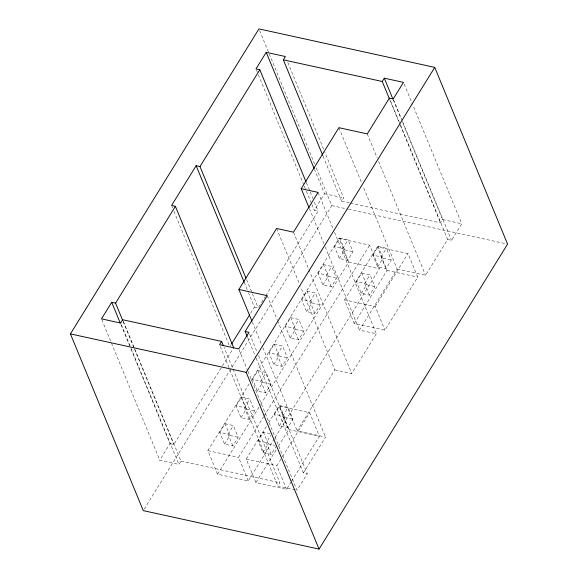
<?xml version="1.0" encoding="UTF-8"?>
<svg xmlns="http://www.w3.org/2000/svg" width="578" height="578" viewBox="0 0 578 578"><rect width="100%" height="100%" fill="white"/><g stroke="black" fill="none" stroke-linecap="round" stroke-linejoin="round"><path stroke-width="0.43" stroke-dasharray="2.89 2.17" d="M123.381 321.404L180.972 461.121L178.92 464.437L159.752 460.24L169.997 443.666L130.577 348.028M230.304 346.099L231.251 344.567M250.635 313.204L254.421 307.084L248.598 292.945M265.793 295.726L318.088 211.122L314.259 210.284L324.504 193.702L314.562 169.585M169.997 443.666L173.834 444.504L221.887 366.763M222.357 365.997L233.664 347.703M254.421 307.084L258.258 307.922L265.324 296.492M144.218 509.088L331.786 205.624L315.978 167.28M349.502 202.943L341.62 201.216L343.672 197.9L324.814 152.159M274.283 438.781L248.244 480.91L217.574 474.191L207.863 450.63L249.053 383.994M250.946 380.931L339.004 238.461L369.674 245.173L379.392 268.741L274.76 438.016M219.734 432.351L225.066 423.732L233.346 425.545L238.201 437.322L232.869 445.941L224.589 444.128L219.734 432.351L228.014 434.165L232.869 445.941M236.127 405.828L241.452 397.209L249.739 399.022L254.595 410.799L249.263 419.418L240.983 417.612L236.127 405.828L244.407 407.642L249.263 419.418M252.521 379.305L257.846 370.686L266.133 372.499L270.988 384.283L265.656 392.903L257.376 391.089L252.521 379.305L260.801 381.119L265.656 392.903M268.914 352.782L274.239 344.163L282.519 345.976L287.382 357.76L282.05 366.38L273.77 364.566L268.914 352.782L277.194 354.596L282.05 366.38M285.308 326.267L290.633 317.647L298.913 319.461L303.768 331.237L298.443 339.857L290.163 338.043L285.308 326.267L293.588 328.08L298.443 339.857M301.702 299.744L307.026 291.124L315.306 292.938L320.161 304.714L314.837 313.334L306.557 311.528L301.702 299.744L309.981 301.557L314.837 313.334M318.095 273.221L323.42 264.601L331.7 266.415L336.555 278.199L331.23 286.818L322.95 285.005L318.095 273.221L326.375 275.034L331.23 286.818M334.489 246.698L339.813 238.078L348.093 239.892L352.948 251.676L347.624 260.295L339.344 258.482L334.489 246.698L342.768 248.511L347.624 260.295M228.014 434.165L233.346 425.545M244.407 407.642L249.739 399.022M260.801 381.119L266.133 372.499M277.194 354.596L282.519 345.976M293.588 328.08L298.913 319.461M309.981 301.557L315.306 292.938M326.375 275.034L331.7 266.415M342.768 248.511L348.093 239.892M224.589 444.128L229.921 435.509L225.066 423.732M240.983 417.612L246.315 408.993L241.452 397.209M257.376 391.089L262.701 382.47L257.846 370.686M273.77 364.566L279.095 355.947L274.239 344.163M290.163 338.043L295.488 329.424L290.633 317.647M306.557 311.528L311.882 302.908L307.026 291.124M322.95 285.005L328.275 276.385L323.42 264.601M339.344 258.482L344.669 249.862L339.813 238.078M217.574 474.191L260.187 405.257M260.656 404.492L348.722 262.022L339.004 238.461M248.244 480.91L238.533 457.343L263.626 416.745M264.103 415.979L369.674 245.173M291.269 481.72L286.58 489.299L255.917 482.587L246.199 459.026L266.812 425.683M268.683 422.648L278.986 405.98L309.656 412.692L319.367 436.26L291.738 480.968M344.56 299.895L377.347 246.857L408.017 253.569L417.728 277.129L384.941 330.175L354.271 323.456L344.56 299.895L375.23 306.607L384.941 330.175M276.537 445.717L271.212 454.337L262.925 452.523L258.07 440.739L263.402 432.12L270.027 433.572M274.463 414.216L279.795 405.597L288.075 407.411L292.93 419.195L287.598 427.814L279.319 426L274.463 414.216L282.743 416.03L287.598 427.814M356.431 281.616L361.756 272.997L370.036 274.81L374.891 286.587L369.566 295.206L361.286 293.393L356.431 281.616L364.711 283.43L369.566 295.206M372.824 255.093L378.149 246.474L386.429 248.287L391.284 260.071L385.96 268.691L377.68 266.877L372.824 255.093L381.104 256.907L385.96 268.691M271.212 454.337L266.35 442.553L270.822 435.328M282.743 416.03L288.075 407.411M364.711 283.43L370.036 274.81M381.104 256.907L386.429 248.287M262.925 452.523L268.257 443.904L263.402 432.12M279.319 426L284.651 417.381L279.795 405.597M361.286 293.393L366.611 284.773L361.756 272.997M377.68 266.877L383.004 258.258L378.149 246.474M255.917 482.587L276.522 449.243M278.394 446.216L288.697 429.541L278.986 405.98M354.271 323.456L387.058 270.417L377.347 246.857M247.984 371.358L296.998 490.289L307.243 473.707L303.414 472.869L325.544 437.069L297.171 430.856L334.879 369.862L300.596 286.695M334.879 369.862L351.742 373.554L376.336 333.773L359.465 330.074L397.173 269.081L363.237 186.745M286.58 489.299L276.869 465.738L282.021 457.4M282.49 456.642L309.656 412.692M375.23 306.607L408.017 253.569M295.257 489.906L277.83 486.091L279.882 482.775L224.004 347.212M350.376 203.131L440.53 222.87L442.582 219.553L402.476 122.247M397.173 269.081L425.538 275.287L447.668 239.487L389.399 98.101M447.668 239.487L451.505 240.325L461.75 223.751L412.728 104.82M324.504 193.702L343.672 197.9M442.582 219.553L461.75 223.751M331.786 205.624L347.609 209.091M348.483 209.279L507.571 244.104M344.669 249.862L352.948 251.676M383.004 258.258L391.284 260.071M348.722 262.022L379.392 268.741M387.058 270.417L417.728 277.129M328.275 276.385L336.555 278.199M366.611 284.773L374.891 286.587M311.882 302.908L320.161 304.714M295.488 329.424L303.768 331.237M279.095 355.947L287.382 357.76M262.701 382.47L270.988 384.283M246.315 408.993L254.595 410.799M284.651 417.381L292.93 419.195M288.697 429.541L319.367 436.26M258.07 440.739L266.35 442.553M229.921 435.509L238.201 437.322M268.257 443.904L274.882 445.356M207.863 450.63L238.533 457.343M246.199 459.026L276.869 465.738M180.972 461.121L279.882 482.775M404.159 84.034L412.389 103.989M393.575 99.777L402.144 120.564M402.483 121.394L451.505 240.325M393.221 99.792L401.103 118.924M389.796 99.784L400.084 124.732M400.424 125.563L440.53 222.87M367.268 133.908L377.203 158.025M378.576 161.349L425.538 275.287M338.896 127.695L361.864 183.421M287.793 62.345L324.475 151.328M323.109 156.306L341.62 201.216M259.63 30.569L268.907 53.075M269.254 53.906L314.605 163.942M318.059 192.387L333.145 228.982M334.518 232.305L376.336 333.773M306.434 182.843L309.866 191.159M310.205 191.99L312.951 198.644M314.316 201.975L318.088 211.122M256.329 69.728L258.041 73.89M258.38 74.721L303.97 185.328M304.317 186.159L306.029 190.321M306.369 191.152L311.513 203.629M311.86 204.46L314.259 210.284M309.418 208.658L323.817 243.584M325.19 246.914L359.465 330.074M293.472 232.168L308.551 268.763M308.898 269.594L351.742 373.554M276.602 228.476L299.223 283.365M267.267 295.683L277.209 319.807M277.556 320.638L325.544 437.069M246.604 279.644L258.258 307.922M244.14 282.136L248.251 292.114M252.268 321.91L261.523 344.365M262.896 347.689L297.171 430.856M249.66 333.99L257.196 352.291M258.568 355.615L307.243 473.707M247.536 337.314L255.765 357.269M256.105 358.1L303.414 472.869M239.068 349.733L247.637 370.527M171.904 206.317L172.591 207.979M173.956 211.302L229.148 345.203M220.24 346.374L229.495 368.829M229.842 369.66L277.83 486.091M123.1 321.419L134.067 348.035M134.414 348.866L173.834 444.504M121.337 324.72L178.92 464.437M120.983 324.742L130.238 347.197M101.822 319.692L159.752 460.24"/><path stroke-width="0.87" d="M70.429 333.896L258.944 28.9L434.735 67.38L507.571 244.104L319.056 549.1L143.265 510.62L70.429 333.896L246.214 372.377L319.056 549.1M122.76 320.588L115.557 303.125L111.727 302.287L101.482 318.861L120.65 323.059L122.695 319.742L221.605 341.396L223.318 345.55M245.917 277.982L199.981 166.543L196.152 165.698L171.558 205.486L175.394 206.324L233.664 347.703M322.77 155.475L283.35 59.837L285.395 56.521L266.227 52.323L255.982 68.898L259.818 69.736L306.094 182.012M115.557 303.125L175.394 206.324M199.981 166.543L259.818 69.736M251.921 321.079L238.902 289.477L276.602 228.476L293.472 232.168L318.059 192.387L301.196 188.695L338.896 127.695L367.268 133.908L389.399 98.101L393.228 98.946L403.473 82.365L384.305 78.175L382.26 81.484L389.456 98.954M221.605 341.396L219.561 344.712L238.728 348.902L248.974 332.328L245.137 331.49L267.267 295.683L238.902 289.477M231.727 343.802L249.696 314.735M246.214 372.377L434.735 67.38M283.35 59.837L382.26 81.484M384.305 78.175L392.874 98.961M266.227 52.323L314.215 168.754M301.196 188.695L309.078 207.827M196.152 165.698L244.14 282.136M245.137 331.49L247.196 336.483M111.727 302.287L120.296 323.08"/></g></svg>
